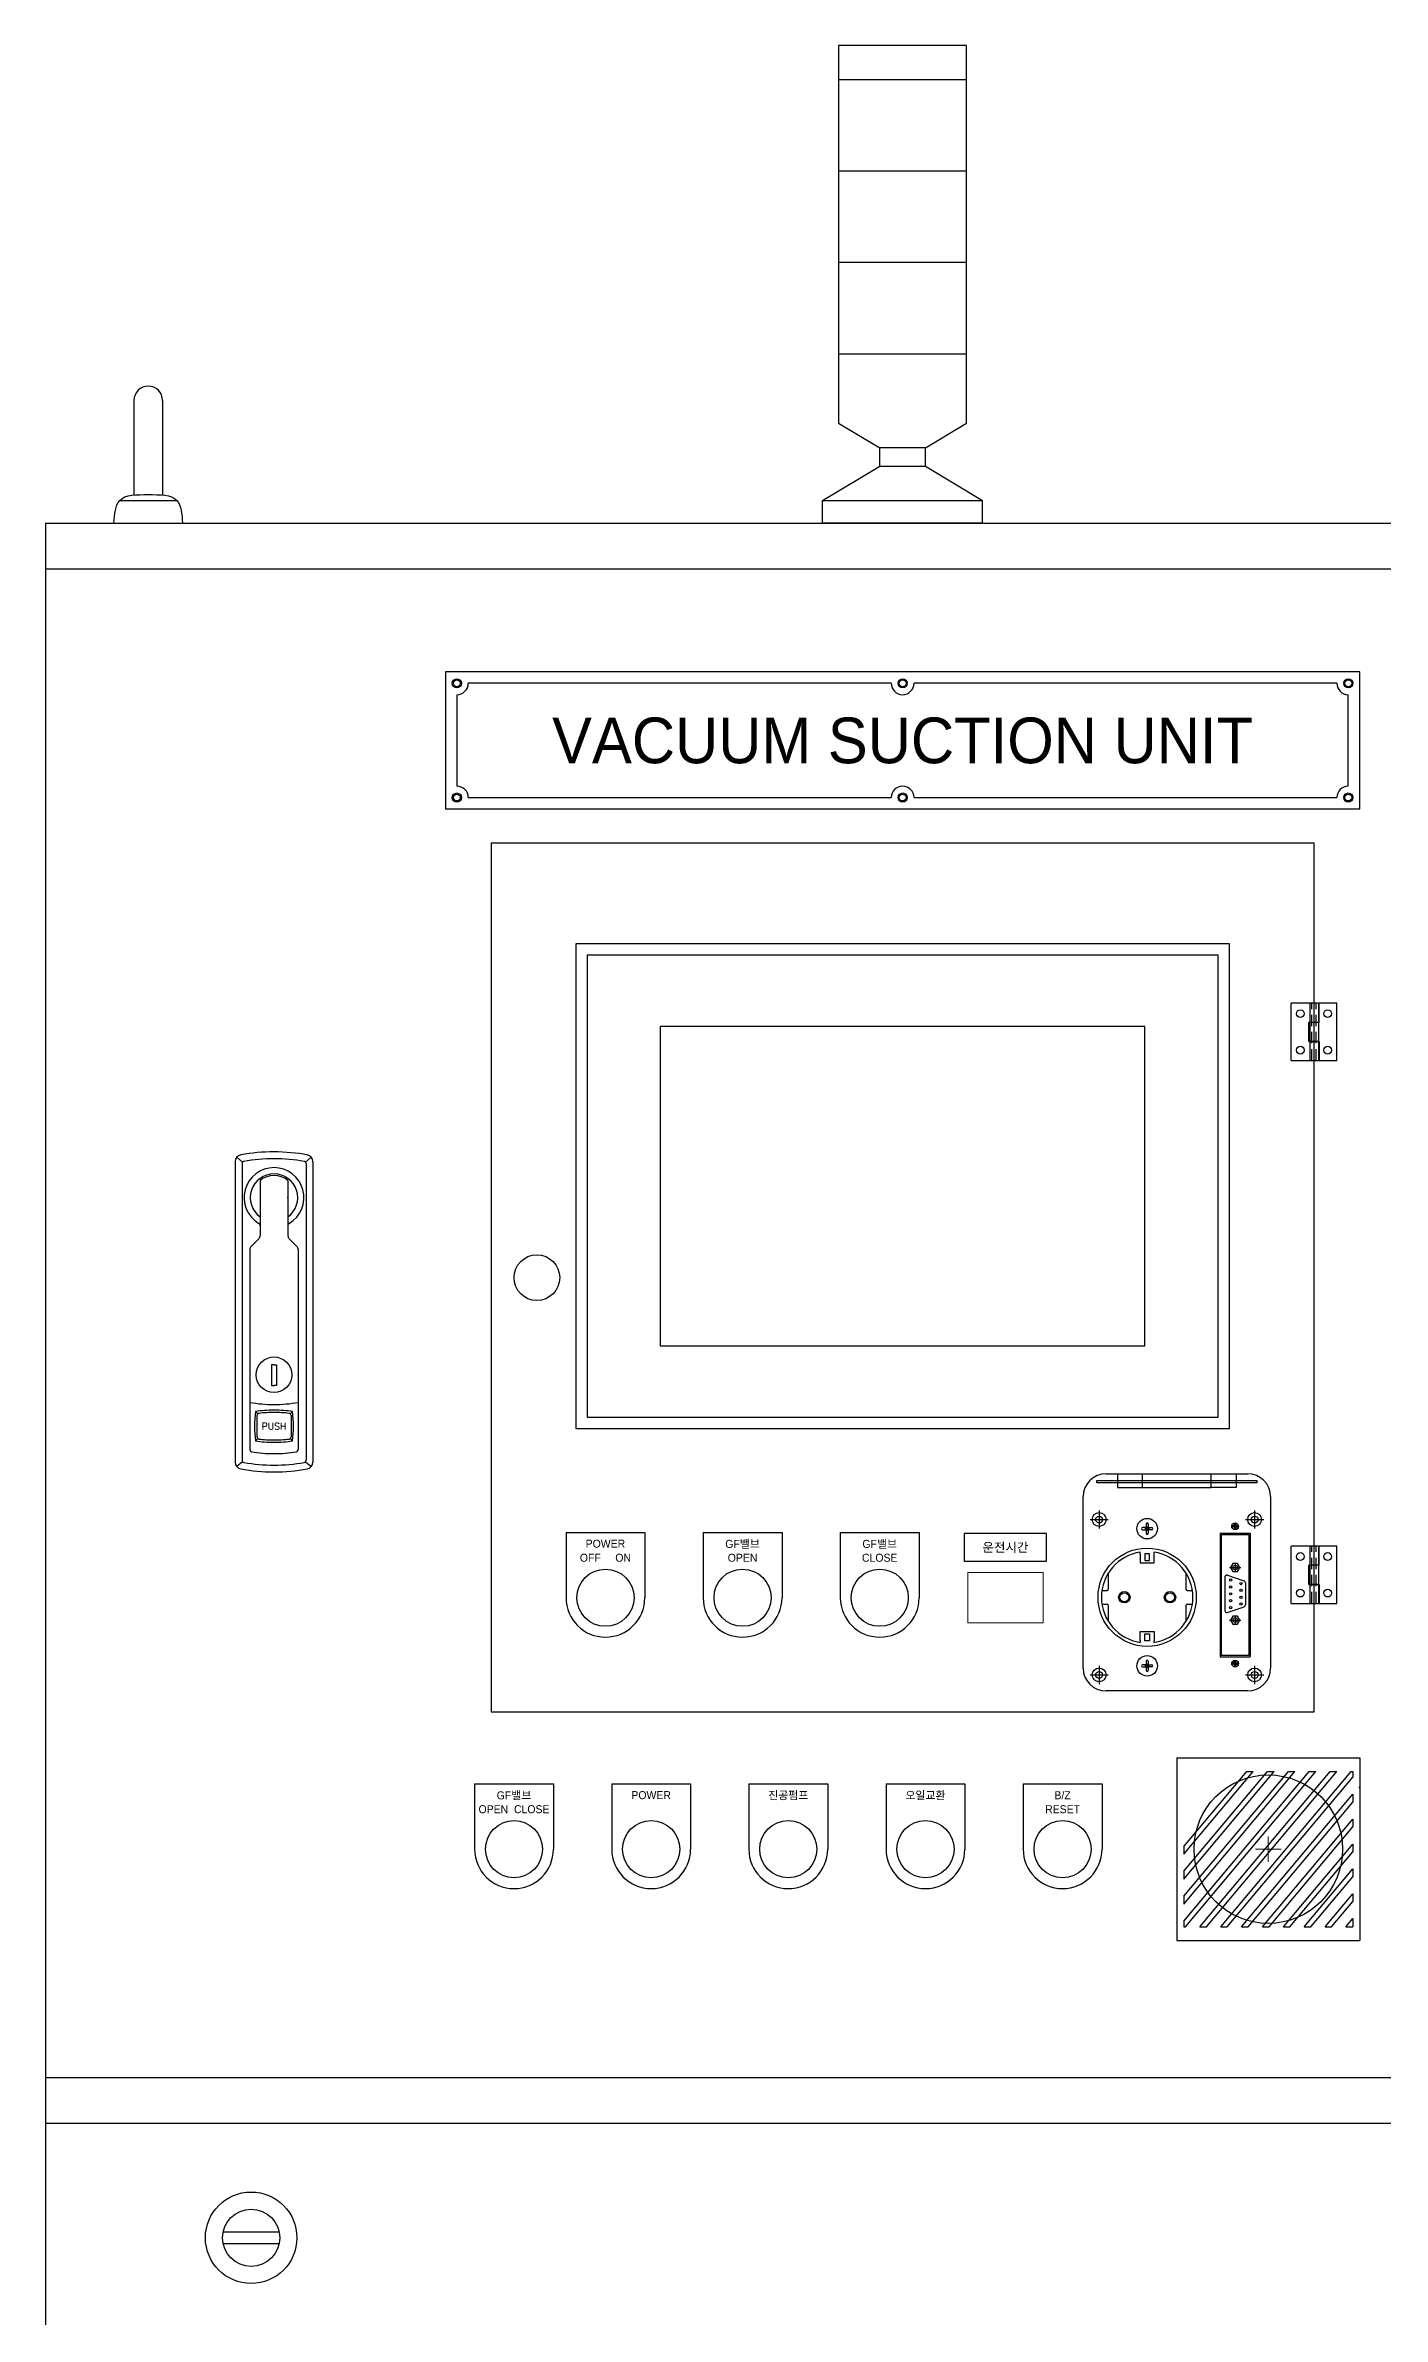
# Model space of a CAD drawing. Header units: millimetres. Extents: x 92843 to 114843, y 2721 to 9158.
# Drawn here: x 102773 to 103358, y 5549 to 6542 of the extents above; entities that cross this region are included whole.
import ezdxf
from ezdxf.enums import TextEntityAlignment as Align

# ---------------------------------------------------------------- set-up
doc = ezdxf.new("R2010")
doc.units = ezdxf.units.MM
doc.header["$LTSCALE"] = 10
doc.linetypes.add('DASHED', pattern=[0.75, 0.5, -0.25])
doc.layers.add('CENTER', color=1, linetype='Continuous', lineweight=13)
doc.layers.add('Layer2', color=7, linetype='Continuous')
doc.styles.get("Standard").update_dxf_attribs({"font": 'txt.shx'})
doc.styles.add('style1', font='')
doc.styles.add('style2', font='')
doc.styles.get('style1').set_extended_font_data('Gulim')
doc.styles.get('style2').set_extended_font_data('Gulim')

# ---------------------------------------------------------------- blocks, each defined once
blk = doc.blocks.new('아이볼트M16-전')
for p, q in [((8.74, 53.75), (8.74, 12.35)), ((21.24, 53.75), (21.24, 12.35)), ((2.49, 10), (27.49, 10)), ((0, 0), (29.98, 0))]:
    blk.add_line(p, q)
blk.add_arc((14.99, 53.75), 6.25, 0, 180)
blk.add_spline([(0, 0), (2.49, 10), (14.99, 12.5), (27.49, 10), (29.98, 0)], degree=3)
blk = doc.blocks.new('방수평면회전-KA-604D-정면')
for p, q in [((-17, 135.72), (-17, 4.28)), ((-13.77, 135.52), (-16.31, 137.64)), ((-14, 134.88), (-14, 5.12)), ((13.77, 135.52), (16.31, 137.64)), ((14, 134.88), (14, 5.12)), ((17, 135.72), (17, 4.28)), ((-6.1, 127.54), (-6.1, 109.03)), ((6.1, 127.54), (6.1, 109.03)), ((-6.1, 110.52), (-6.1, 103.33)), ((6.1, 110.52), (6.1, 103.33)), ((-6.69, 101.91), (-9.96, 98.64)), ((6.69, 101.91), (9.96, 98.64)), ((-10.55, 97.22), (-10.55, 9.78)), ((10.55, 97.22), (10.55, 9.78)), ((-1.06, 46.84), (-1.06, 37.74)), ((0, 46.84), (-1.06, 46.84)), ((0, 46.84), (1.06, 46.84)), ((1.06, 46.84), (1.06, 37.74)), ((-1.06, 37.74), (0, 37.74)), ((1.06, 37.74), (0, 37.74)), ((-8.16, 26.45), (-7.11, 25.43)), ((-7.5, 24.64), (-7.5, 15.36)), ((8.16, 26.45), (7.11, 25.43)), ((7.5, 24.64), (7.5, 15.36)), ((13.95, 20), (14, 20)), ((-7.11, 14.57), (-8.16, 13.55)), ((7.11, 14.57), (8.16, 13.55)), ((-13.77, 4.48), (-16.31, 2.36)), ((13.77, 4.48), (16.31, 2.36))]:
    blk.add_line(p, q)
blk.add_circle((0, 42.5), 7.8)
for centre, radius, start, end in [((0, 60), 80, 90, 100.47568), ((0, 60), 80, 79.36899, 90), ((-14, 135.72), 3, 100.47568, 180), ((-13, 134.88), 1, 99.84903, 180), ((0, 60), 77, 90, 99.84903), ((0, 120), 13.1, 90, 239.76511), ((0, 120), 10.4, 305.90408, 234.09592), ((0, 120), 9.7, 51.03349, 128.96651), ((0, 60), 77, 80.07968, 90), ((0, 120), 13.1, 300.23489, 90), ((13, 134.88), 1, 0, 80.15097), ((14, 135.72), 3, 0, 79.52432), ((-8.1, 103.33), 2, 315, 0), ((-7.1, 107.82), 1, 0, 59.76511), ((7.1, 107.82), 1, 120.23489, 180), ((8.1, 103.33), 2, 180, 225), ((-8.55, 97.22), 2, 135, 180), ((8.55, 97.22), 2, 0, 45), ((0, 89.5), 60, 259.87284, 270), ((0, 89.5), 60, 270, 280.12716), ((52.4, 20), 60.9, 173.91919, 186.08081), ((0, -33.9), 60.9, 90, 97.69771), ((-6.5, 24.64), 1, 96.32509, 180), ((0, -34), 60, 90, 96.32509), ((0, -33.9), 60.9, 82.30229, 90), ((0, -34), 60, 83.67491, 90), ((6.5, 24.64), 1, 0, 83.67491), ((-52.4, 20), 60.9, 353.91919, 6.08081), ((0, 73.9), 60.9, 262.30229, 270), ((-6.5, 15.36), 1, 180, 263.67491), ((0, 74), 60, 263.67491, 270), ((0, 74), 60, 270, 276.32509), ((0, 73.9), 60.9, 270, 277.69771), ((6.5, 15.36), 1, 276.32509, 0), ((-14, 4.28), 3, 180, 259.52432), ((0, 80), 80, 259.52432, 270), ((-13, 5.12), 1, 180, 260.15097), ((0, 80), 77, 260.15097, 270), ((-9.55, 9.78), 1, 180, 260.68487), ((0, 68), 60, 260.488, 270), ((0, 68), 60, 260.68487, 270), ((0, 68), 60, 270, 279.512), ((0, 68), 60, 270, 279.31513), ((0, 80), 77, 270, 279.92032), ((0, 80), 80, 270, 280.51907), ((9.55, 9.78), 1, 279.31513, 0), ((13, 5.12), 1, 279.84903, 0), ((14, 4.28), 3, 280.47568, 0)]:
    blk.add_arc(centre, radius, start, end)
for p in [(6, 120), (10.5, 42.5), (10.5, 42.5)]:
    blk.add_point(p)
blk.add_text('PUSH', height=3).set_placement((0, 20), align=Align.MIDDLE_CENTER)
blk = doc.blocks.new('경첩 25길이')
at = {"color": 7, "linetype": 'Continuous'}
for p, q in [((-10, -25), (-10, 0)), ((1.9, 0), (-10, 0)), ((-1.9, 0), (-1.9, -25)), ((1.9, 0), (1.9, -25)), ((2.3, -8.33334), (2.3, 0)), ((10, 0), (2.3, 0)), ((2.3, -8.33334), (-2.3, -8.33334)), ((-2.3, -16.66667), (-2.3, -8.33334)), ((10, -25), (10, 0)), ((2.3, -16.66667), (-2.3, -16.66667)), ((2.3, -16.66667), (-2.3, -16.66667)), ((-2.3, -16.66667), (2.3, -16.66667)), ((2.3, -16.66667), (2.3, -25)), ((-10, -25), (1.9, -25)), ((2.3, -25), (10, -25))]:
    blk.add_line(p, q, dxfattribs=at)
at = {"color": 3, "linetype": 'DASHED'}
for p, q in [((-1, -25), (-1, 0)), ((1, -25), (1, 0))]:
    blk.add_line(p, q, dxfattribs=at)
at = {"color": 7, "linetype": 'Continuous'}
for centre in [(-6, -4.5), (6, -4.5), (-6, -20.5), (-6, -20.5), (-6, -20.5), (6, -20.5), (6, -20.5), (6, -20.5)]:
    blk.add_circle(centre, 1.7, dxfattribs=at)
blk = doc.blocks.new('A$C65555AC7')
at = {"linetype": 'Continuous', "ltscale": 2}
for p, q in [((-28, 209), (28, 209)), ((-28, 43.8), (-28, 209)), ((28, 209), (28, 43.8)), ((-28, 194), (28, 194)), ((-28, 154), (28, 154)), ((-28, 114), (28, 114)), ((-28, 74), (28, 74)), ((-10, 33), (-28, 43.8)), ((28, 43.8), (10, 33)), ((-10, 25), (-10, 33)), ((-10, 33), (10, 33)), ((10, 25), (10, 33)), ((-10, 25), (-35, 10)), ((10, 25), (-10, 25)), ((35, 10), (10, 25)), ((-35, 0), (-35, 10)), ((35, 10), (-35, 10)), ((35, 0), (35, 10)), ((-35, 0), (35, 0))]:
    blk.add_line(p, q, dxfattribs=at)
blk = doc.blocks.new('A$C34173BD2')
for p, q in [((-17.25, 28.5), (17.25, 28.5)), ((-17.25, 28.5), (-17.25, 0)), ((-17.25, 28.5), (-17.25, 0)), ((17.25, 28.5), (17.25, 0)), ((17.25, 28.5), (17.25, 0))]:
    blk.add_line(p, q)
at = {"ltscale": 2}
blk.add_circle((0, 0), 12.5, dxfattribs=at)
blk.add_arc((0, 0), 17.25, 180, 0)
at = {"layer": 'Layer2', "style": 'style2'}
for s, p in [('POWER', (0, 23.63)), ('OFF     ON', (0, 17.47))]:
    blk.add_text(s, height=3.5, dxfattribs=at).set_placement(p, align=Align.MIDDLE)
blk = doc.blocks.new('A$C6EFD59F5')
at = {"linetype": 'Continuous'}
blk.add_lwpolyline([(-200, -55), (200, -55), (200, 5), (-200, 5)], close=True, dxfattribs=at)
for points in [[(-5, 0), (-190, 0)], [(190, 0), (5, 0)], [(-195, -5), (-195, -45)], [(195, -45), (195, -5)], [(-190, -50), (-5, -50)], [(5, -50), (190, -50)]]:
    blk.add_lwpolyline(points, dxfattribs=at)
for centre in [(-195, 0), (0, 0), (195, 0), (-195, -50), (0, -50), (195, -50)]:
    blk.add_circle(centre, 2)
for centre, start, end in [((-195, 0), 270, 0), ((0, 0), 180, 0), ((195, 0), 180, 270), ((-195, -50), 0, 90), ((0, -50), 0, 180), ((195, -50), 90, 180)]:
    blk.add_arc(centre, 5, start, end)
at = {"layer": 'Layer2', "style": 'style1'}
blk.add_text('VACUUM SUCTION UNIT', height=20, dxfattribs=at).set_placement((0, -25), align=Align.MIDDLE_CENTER)
blk = doc.blocks.new('A$C63FF56D9')
for p, q in [((-40, 40), (40, 40)), ((-40, 40), (-40, -40)), ((40, 40), (40, -40)), ((-36.96, -9.7), (-0.32, 33.96)), ((-36.96, -2.24), (-6.58, 33.96)), ((-36.96, -13.12), (2.55, 33.96)), ((-36.96, -20.58), (8.81, 33.96)), ((-36.96, 1.18), (-9.45, 33.96)), ((-36.96, -31.46), (17.94, 33.96)), ((-36.96, -24), (11.68, 33.96)), ((-36.19, -33.96), (20.8, 33.96)), ((-29.93, -33.96), (27.06, 33.96)), ((-27.06, -33.96), (29.93, 33.96)), ((-20.8, -33.96), (36.19, 33.96)), ((-17.94, -33.96), (36.96, 31.46)), ((-9.45, 33.96), (-6.58, 33.96)), ((-0.32, 33.96), (2.55, 33.96)), ((8.81, 33.96), (11.68, 33.96)), ((17.94, 33.96), (20.8, 33.96)), ((27.06, 33.96), (29.93, 33.96)), ((36.19, 33.96), (36.96, 33.96)), ((36.96, 33.96), (36.96, 31.46)), ((-11.68, -33.96), (36.96, 24)), ((-8.81, -33.96), (36.96, 20.58)), ((36.96, 24), (36.96, 20.58)), ((-2.55, -33.96), (36.96, 13.12)), ((36.96, 13.12), (36.96, 9.7)), ((-36.96, 1.18), (-36.96, -2.24)), ((0.32, -33.96), (36.96, 9.7)), ((6.58, -33.96), (36.96, 2.24)), ((36.96, 2.24), (36.96, -1.18)), ((-36.96, -9.7), (-36.96, -13.12)), ((9.45, -33.96), (36.96, -1.18)), ((15.71, -33.96), (36.96, -8.63)), ((36.96, -8.63), (36.96, -12.05)), ((18.57, -33.96), (36.96, -12.05)), ((24.83, -33.96), (36.96, -19.51)), ((36.96, -19.51), (36.96, -22.93)), ((-36.96, -20.58), (-36.96, -24)), ((27.7, -33.96), (36.96, -22.93)), ((-36.96, -31.46), (-36.96, -33.96)), ((-36.96, -33.96), (-36.19, -33.96)), ((-29.93, -33.96), (-27.06, -33.96)), ((-20.8, -33.96), (-17.94, -33.96)), ((-11.68, -33.96), (-8.81, -33.96)), ((-2.55, -33.96), (0.32, -33.96)), ((6.58, -33.96), (9.45, -33.96)), ((15.71, -33.96), (18.57, -33.96)), ((24.83, -33.96), (27.7, -33.96)), ((33.96, -33.96), (36.96, -30.39)), ((33.96, -33.96), (36.96, -33.96)), ((36.96, -30.39), (36.96, -33.96)), ((-40, -40), (40, -40))]:
    blk.add_line(p, q)
blk.add_point((39.95, 26.97))
at = {"layer": 'CENTER'}
for p, q in [((-5.6, 0), (5.6, 0)), ((0, -5.6), (0, 5.6))]:
    blk.add_line(p, q, dxfattribs=at)
blk = doc.blocks.new('A$C2D096CFE')
for p, q in [((6, 92), (76, 92)), ((6, 91), (6, 92)), ((76, 91), (6, 91)), ((10, 95), (72, 95)), ((15, 95), (15, 89)), ((26, 89), (26, 95)), ((56, 89), (56, 95)), ((67, 95), (67, 89)), ((76, 92), (76, 91)), ((0, 10), (0, 85)), ((15, 89), (26, 89)), ((26, 89), (56, 89)), ((67, 89), (56, 89)), ((82, 85), (82, 10)), ((27.5, 71.5), (26, 71.5)), ((26, 70.5), (27.5, 70.5)), ((27, 71), (29, 71)), ((27.5, 73), (27.5, 72)), ((27.5, 72), (27.5, 71.5)), ((27.5, 70.5), (27.5, 69)), ((28, 72), (28, 70)), ((28.5, 73), (28.5, 71.5)), ((28.5, 71.5), (30, 71.5)), ((30, 70.5), (28.5, 70.5)), ((28.5, 70.5), (28.5, 69)), ((65.75, 72.25), (65.5, 72.25)), ((65.75, 71.75), (65.5, 71.75)), ((66.25, 72.25), (65.75, 72.25)), ((65.75, 71.75), (66.25, 71.75)), ((66, 72), (67, 72)), ((66.25, 72.75), (66.25, 73)), ((66.25, 72.75), (66.25, 72.25)), ((66.25, 71.75), (66.25, 71.25)), ((66.25, 71.25), (66.25, 71)), ((66.5, 72.5), (66.5, 71.5)), ((66.75, 72.75), (66.75, 73)), ((66.75, 72.75), (66.75, 72.25)), ((66.75, 72.25), (67.25, 72.25)), ((67.25, 71.75), (66.75, 71.75)), ((66.75, 71.75), (66.75, 71.25)), ((66.75, 71.25), (66.75, 71)), ((67.25, 72.25), (67.5, 72.25)), ((67.25, 71.75), (67.5, 71.75)), ((25, 59.92), (25, 60.79)), ((25, 60), (25, 56)), ((27, 60), (27, 57)), ((29, 60), (27, 60)), ((29, 57), (29, 60)), ((31, 59.95), (31, 60.75)), ((31, 56), (31, 60)), ((60, 69), (60, 15)), ((60, 69), (73, 69)), ((60.5, 68.5), (72.5, 68.5)), ((60.5, 15.5), (60.5, 68.5)), ((72.5, 68.5), (72.5, 18.5)), ((73, 69), (73, 15)), ((11, 50.97), (11, 51.53)), ((11, 51), (11, 44.5)), ((25, 56), (31, 56)), ((27, 57), (29, 57)), ((45, 50.99), (45, 51.53)), ((45, 44.5), (45, 51)), ((62, 49.81), (62, 34.94)), ((63.11, 50.63), (70.32, 48.22)), ((64, 54), (69, 54)), ((66.5, 56), (66.5, 52)), ((8.23, 44), (10.5, 44)), ((45.5, 44), (48, 44)), ((70.37, 48.22), (70.29, 48.24)), ((71, 47.36), (71, 37.54)), ((8.23, 38), (10.5, 38)), ((11, 37.5), (11, 30.44)), ((45, 31), (45, 37.5)), ((45, 31), (45, 30.47)), ((45.5, 38), (48, 38)), ((62.99, 34.33), (70.39, 36.8)), ((64, 31), (69, 31)), ((66.5, 33), (66.5, 29)), ((25, 22), (25, 26)), ((25, 26), (31, 26)), ((25, 22.02), (25, 21.24)), ((27, 22), (27, 25)), ((27, 25), (29, 25)), ((29, 22), (27, 22)), ((29, 25), (29, 22)), ((30.99, 21.98), (30.99, 21.22)), ((31, 26), (31, 22)), ((27.5, 11.5), (26, 11.5)), ((26, 10.5), (27.5, 10.5)), ((27, 11), (29, 11)), ((27.5, 13), (27.5, 12)), ((27.5, 12), (27.5, 11.5)), ((27.5, 10.5), (27.5, 9)), ((28, 12), (28, 10.5)), ((28, 10.5), (28, 10)), ((28.5, 13), (28.5, 11.5)), ((28.5, 11.5), (30, 11.5)), ((28.5, 10.5), (28.5, 9)), ((30, 10.5), (28.5, 10.5)), ((60, 15), (73, 15)), ((72.5, 15.5), (60.5, 15.5)), ((65.75, 12.25), (65.5, 12.25)), ((65.75, 11.75), (65.5, 11.75)), ((66.25, 12.25), (65.75, 12.25)), ((65.75, 11.75), (66.25, 11.75)), ((66, 12), (67, 12)), ((66.25, 12.75), (66.25, 13)), ((66.25, 12.75), (66.25, 12.25)), ((66.25, 11.75), (66.25, 11.25)), ((66.25, 11.25), (66.25, 11)), ((66.5, 12.5), (66.5, 11.5)), ((66.75, 12.75), (66.75, 13)), ((66.75, 12.75), (66.75, 12.25)), ((66.75, 12.25), (67.25, 12.25)), ((66.75, 11.75), (66.75, 11.25)), ((67.25, 11.75), (66.75, 11.75)), ((66.75, 11.25), (66.75, 11)), ((67.25, 12.25), (67.5, 12.25)), ((67.25, 11.75), (67.5, 11.75)), ((72.5, 18.5), (72.5, 15.5)), ((72, 0), (10, 0))]:
    blk.add_line(p, q)
at = {"color": 1}
for p, q in [((3, 75), (11, 75)), ((7, 79), (7, 71)), ((71, 75), (79, 75)), ((75, 79), (75, 71)), ((7, 11), (7, 3)), ((75, 11), (75, 3)), ((3, 7), (11, 7)), ((71, 7), (79, 7))]:
    blk.add_line(p, q, dxfattribs=at)
for points in [[(64.5, 54), (65.5, 52.27), (67.5, 52.27), (68.5, 54), (67.5, 55.73), (65.5, 55.73)], [(64.5, 31), (65.5, 29.27), (67.5, 29.27), (68.5, 31), (67.5, 32.73), (65.5, 32.73)]]:
    blk.add_lwpolyline(points, close=True)
for centre, radius in [((7, 75), 3), ((7, 75), 1.5), ((28, 71), 4.5), ((66.5, 72), 1.5), ((75, 75), 3), ((75, 75), 1.5), ((28, 41), 21.5), ((66.5, 54), 1), ((18, 41), 2.5), ((18, 41), 2), ((38, 41), 2.5), ((38, 41), 2), ((64.5, 48.5), 0.5), ((64.5, 45.5), 0.5), ((64.5, 42.5), 0.5), ((64.5, 39.5), 0.5), ((69, 47), 0.5), ((69, 44), 0.5), ((69, 41), 0.5), ((64.5, 36.5), 0.5), ((66.5, 31), 1), ((69, 38), 0.5), ((7, 7), 3), ((28, 11), 4.5), ((66.5, 12), 1.5), ((75, 7), 3), ((7, 7), 1.5), ((75, 7), 1.5)]:
    blk.add_circle(centre, radius)
for centre, radius, start, end in [((10, 85), 10, 90, 180), ((72, 85), 10, 0, 90), ((26, 71), 0.5, 90, 270), ((28, 73), 0.5, 0, 180), ((30, 71), 0.5, 270, 90), ((65.5, 72), 0.25, 90, 270), ((66.5, 73), 0.25, 0, 180), ((66.5, 71), 0.25, 180, 0), ((67.5, 72), 0.25, 270, 90), ((28, 41), 20, 98.63713, 261.37577), ((28, 69), 0.5, 180, 0), ((28, 41), 20, 278.59591, 81.38006), ((62.91, 49.73), 0.911, 73.52361, 188.0036), ((10.5, 44.5), 0.5, 270, 0), ((45.5, 44.5), 0.5, 180, 270), ((69.89, 47.23), 1.1, 3.71385, 64.23924), ((10.5, 37.5), 0.5, 0, 90), ((45.5, 37.5), 0.5, 90, 180), ((62.77, 35.07), 0.761, 175.76777, 294.17634), ((70.08, 37.67), 0.908, 284.55414, 0.68296), ((10, 10), 10, 180, 270), ((26, 11), 0.5, 90, 270), ((28, 13), 0.5, 0, 180), ((30, 11), 0.5, 270, 90), ((65.5, 12), 0.25, 90, 270), ((66.5, 13), 0.25, 0, 180), ((66.5, 11), 0.25, 180, 0), ((67.5, 12), 0.25, 270, 90), ((72, 10), 10, 270, 0), ((28, 9), 0.5, 180, 0)]:
    blk.add_arc(centre, radius, start, end)
blk = doc.blocks.new('A$C75902C83')
for p, q in [((-17.25, 28.5), (17.25, 28.5)), ((-17.25, 28.5), (-17.25, 0)), ((-17.25, 28.5), (-17.25, 0)), ((17.25, 28.5), (17.25, 0)), ((17.25, 28.5), (17.25, 0))]:
    blk.add_line(p, q)
at = {"ltscale": 2}
blk.add_circle((0, 0), 12.5, dxfattribs=at)
blk.add_arc((0, 0), 17.25, 180, 0)
at = {"layer": 'Layer2', "style": 'style2'}
blk.add_text('POWER', height=3.5, dxfattribs=at).set_placement((0, 23.63), align=Align.MIDDLE)
blk = doc.blocks.new('A$C0A5047A4')
for p, q in [((-17.25, 28.5), (17.25, 28.5)), ((-17.25, 28.5), (-17.25, 0)), ((-17.25, 28.5), (-17.25, 0)), ((17.25, 28.5), (17.25, 0)), ((17.25, 28.5), (17.25, 0))]:
    blk.add_line(p, q)
at = {"ltscale": 2}
blk.add_circle((0, 0), 12.5, dxfattribs=at)
blk.add_arc((0, 0), 17.25, 180, 0)
at = {"layer": 'Layer2', "style": 'style2'}
for s, p in [('B/Z', (0, 23.63)), ('RESET', (0, 17.47))]:
    blk.add_text(s, height=3.5, dxfattribs=at).set_placement(p, align=Align.MIDDLE)
blk = doc.blocks.new('A$C2C1C433C')
for p, q in [((-17.25, 28.5), (17.25, 28.5)), ((-17.25, 28.5), (-17.25, 0)), ((-17.25, 28.5), (-17.25, 0)), ((17.25, 28.5), (17.25, 0)), ((17.25, 28.5), (17.25, 0))]:
    blk.add_line(p, q)
at = {"ltscale": 2}
blk.add_circle((0, 0), 12.5, dxfattribs=at)
blk.add_arc((0, 0), 17.25, 180, 0)
at = {"layer": 'Layer2', "style": 'style2'}
blk.add_text('오일교환', height=3.5, dxfattribs=at).set_placement((0, 23.63), align=Align.MIDDLE)
blk = doc.blocks.new('A$C10FA197B')
for p, q in [((-17.25, 28.5), (17.25, 28.5)), ((-17.25, 28.5), (-17.25, 0)), ((-17.25, 28.5), (-17.25, 0)), ((17.25, 28.5), (17.25, 0)), ((17.25, 28.5), (17.25, 0))]:
    blk.add_line(p, q)
at = {"ltscale": 2}
blk.add_circle((0, 0), 12.5, dxfattribs=at)
blk.add_arc((0, 0), 17.25, 180, 0)
at = {"layer": 'Layer2', "style": 'style2'}
blk.add_text('진공펌프', height=3.5, dxfattribs=at).set_placement((0, 23.63), align=Align.MIDDLE)
blk = doc.blocks.new('A$C0A5605D1')
for p, q in [((-17.25, 28.5), (17.25, 28.5)), ((-17.25, 28.5), (-17.25, 0)), ((-17.25, 28.5), (-17.25, 0)), ((17.25, 28.5), (17.25, 0)), ((17.25, 28.5), (17.25, 0))]:
    blk.add_line(p, q)
at = {"ltscale": 2}
blk.add_circle((0, 0), 12.5, dxfattribs=at)
blk.add_arc((0, 0), 17.25, 180, 0)
at = {"layer": 'Layer2', "style": 'style2'}
for s, p in [('GF밸브', (0, 23.63)), ('OPEN', (0, 17.47))]:
    blk.add_text(s, height=3.5, dxfattribs=at).set_placement(p, align=Align.MIDDLE)
blk = doc.blocks.new('A$C690C5DB2')
for p, q in [((-17.25, 28.5), (17.25, 28.5)), ((-17.25, 28.5), (-17.25, 0)), ((-17.25, 28.5), (-17.25, 0)), ((17.25, 28.5), (17.25, 0)), ((17.25, 28.5), (17.25, 0))]:
    blk.add_line(p, q)
at = {"ltscale": 2}
blk.add_circle((0, 0), 12.5, dxfattribs=at)
blk.add_arc((0, 0), 17.25, 180, 0)
at = {"layer": 'Layer2', "style": 'style2'}
for s, p in [('GF밸브', (0, 23.63)), ('CLOSE', (0, 17.47))]:
    blk.add_text(s, height=3.5, dxfattribs=at).set_placement(p, align=Align.MIDDLE)
blk = doc.blocks.new('A$C1FD2517B')
for p, q in [((-17.25, 28.5), (17.25, 28.5)), ((-17.25, 28.5), (-17.25, 0)), ((-17.25, 28.5), (-17.25, 0)), ((17.25, 28.5), (17.25, 0)), ((17.25, 28.5), (17.25, 0))]:
    blk.add_line(p, q)
at = {"ltscale": 2}
blk.add_circle((0, 0), 12.5, dxfattribs=at)
blk.add_arc((0, 0), 17.25, 180, 0)
at = {"layer": 'Layer2', "style": 'style2'}
for s, p in [('GF밸브', (0, 23.63)), ('OPEN  CLOSE', (0, 17.47))]:
    blk.add_text(s, height=3.5, dxfattribs=at).set_placement(p, align=Align.MIDDLE)
blk = doc.blocks.new('A$C75D67CB3')
blk.add_lwpolyline([(-18, 5), (18, 5), (18, 17), (-18, 17)], close=True)
at = {"layer": 'Layer2', "style": 'style2'}
blk.add_text('운전시간', height=4, dxfattribs=at).set_placement((0, 11), align=Align.MIDDLE_CENTER)
blk = doc.blocks.new('A$C04C979AB')
at = {"linetype": 'Continuous'}
for points in [[(-143, -106), (143, -106), (143, 106), (-143, 106)], [(-138, -101), (138, -101), (138, 101), (-138, 101)], [(-106.04, -69.88), (106.04, -69.88), (106.04, 69.88), (-106.04, 69.88)]]:
    blk.add_lwpolyline(points, close=True, dxfattribs=at)
blk = doc.blocks.new('A$C171A711D')
at = {"linetype": 'Continuous', "ltscale": 2}
blk.add_blockref('A$C6EFD59F5', (170, 510), dxfattribs=at)
at = {"ltscale": 2}
for name, p in [('A$C04C979AB', (170, 290)), ('A$C34173BD2', (40, 110)), ('A$C0A5605D1', (100, 110)), ('A$C690C5DB2', (160, 110)), ('A$C75D67CB3', (215, 121)), ('A$C1FD2517B', (0, 0)), ('A$C75902C83', (60, 0)), ('A$C10FA197B', (120, 0)), ('A$C2C1C433C', (180, 0)), ('A$C0A5047A4', (240, 0))]:
    blk.add_blockref(name, p, dxfattribs=at)
at = {"linetype": 'Continuous'}
blk.add_blockref('A$C2D096CFE', (249, 69.19), dxfattribs=at)
blk.add_blockref('A$C63FF56D9', (330, 0))

msp = doc.modelspace()

# ---------------------------------------------------------------- linework, layer by layer
at = {"linetype": 'Continuous', "ltscale": 2}
for p, q in [((102772.66, 6333.4), (103522.66, 6333.4)), ((103522.66, 5653.4), (102772.66, 5653.4)), ((103522.66, 5633.4), (102772.66, 5633.4))]:
    msp.add_line(p, q, dxfattribs=at)
at = {"linetype": 'Continuous'}
msp.add_line((102772.66, 6333.4), (102772.66, 4683.4), dxfattribs=at)
at = {"linetype": 'Continuous', "ltscale": 3}
msp.add_line((102772.66, 6313.4), (103522.66, 6313.4), dxfattribs=at)
at = {"linetype": 'Continuous', "ltscale": 0.2}
msp.add_lwpolyline([(102967.66, 5813.4), (103327.66, 5813.4), (103327.66, 6193.4), (102967.66, 6193.4)], close=True, dxfattribs=at)
at = {"lineweight": 13}
msp.add_lwpolyline([(103176.16, 5852.4), (103209.16, 5852.4), (103209.16, 5874.4), (103176.16, 5874.4)], close=True, dxfattribs=at)
for points in [[(102874.9, 5585.9), (102850.41, 5585.9)], [(102850.41, 5580.9), (102874.9, 5580.9)]]:
    msp.add_lwpolyline(points)
for centre, radius in [((102952.66, 6263.4), 1.5), ((103147.66, 6263.4), 1.5), ((103342.66, 6263.4), 1.5), ((102952.66, 6213.4), 1.5), ((103147.66, 6213.4), 1.5), ((103342.66, 6213.4), 1.5), ((103307.66, 5753.4), 32.5), ((102977.66, 5753.4), 12.5), ((103037.66, 5753.4), 12.5), ((103097.66, 5753.4), 12.5), ((103157.66, 5753.4), 12.5), ((103217.66, 5753.4), 12.5), ((102862.66, 5583.4), 20), ((102862.66, 5583.4), 12.5)]:
    msp.add_circle(centre, radius)
at = {"linetype": 'Continuous', "ltscale": 0.2}
msp.add_circle((102987.66, 6003.4), 10, dxfattribs=at)
at = {"lineweight": 13}
for centre in [(103017.66, 5863.4), (103077.66, 5863.4), (103137.66, 5863.4)]:
    msp.add_circle(centre, 12.5, dxfattribs=at)

# ---------------------------------------------------------------- block references
at = {"linetype": 'Continuous', "ltscale": 2, "xscale": -1}
msp.add_blockref('A$C65555AC7', (103147.66, 6333.4), dxfattribs=at)
at = {"linetype": 'Continuous', "ltscale": 2}
for name, p in [('아이볼트M16-전', (102802.66, 6333.4)), ('경첩 25길이', (103327.66, 6123.4)), ('경첩 25길이', (103327.66, 5885.9))]:
    msp.add_blockref(name, p, dxfattribs=at)
at = {"ltscale": 2}
msp.add_blockref('A$C171A711D', (102977.66, 5753.4), dxfattribs=at)
at = {"color": 3, "linetype": 'Continuous', "lineweight": 9, "ltscale": 2}
msp.add_blockref('방수평면회전-KA-604D-정면', (102872.66, 5918.4), dxfattribs=at)

doc.saveas('drawing.dxf')
